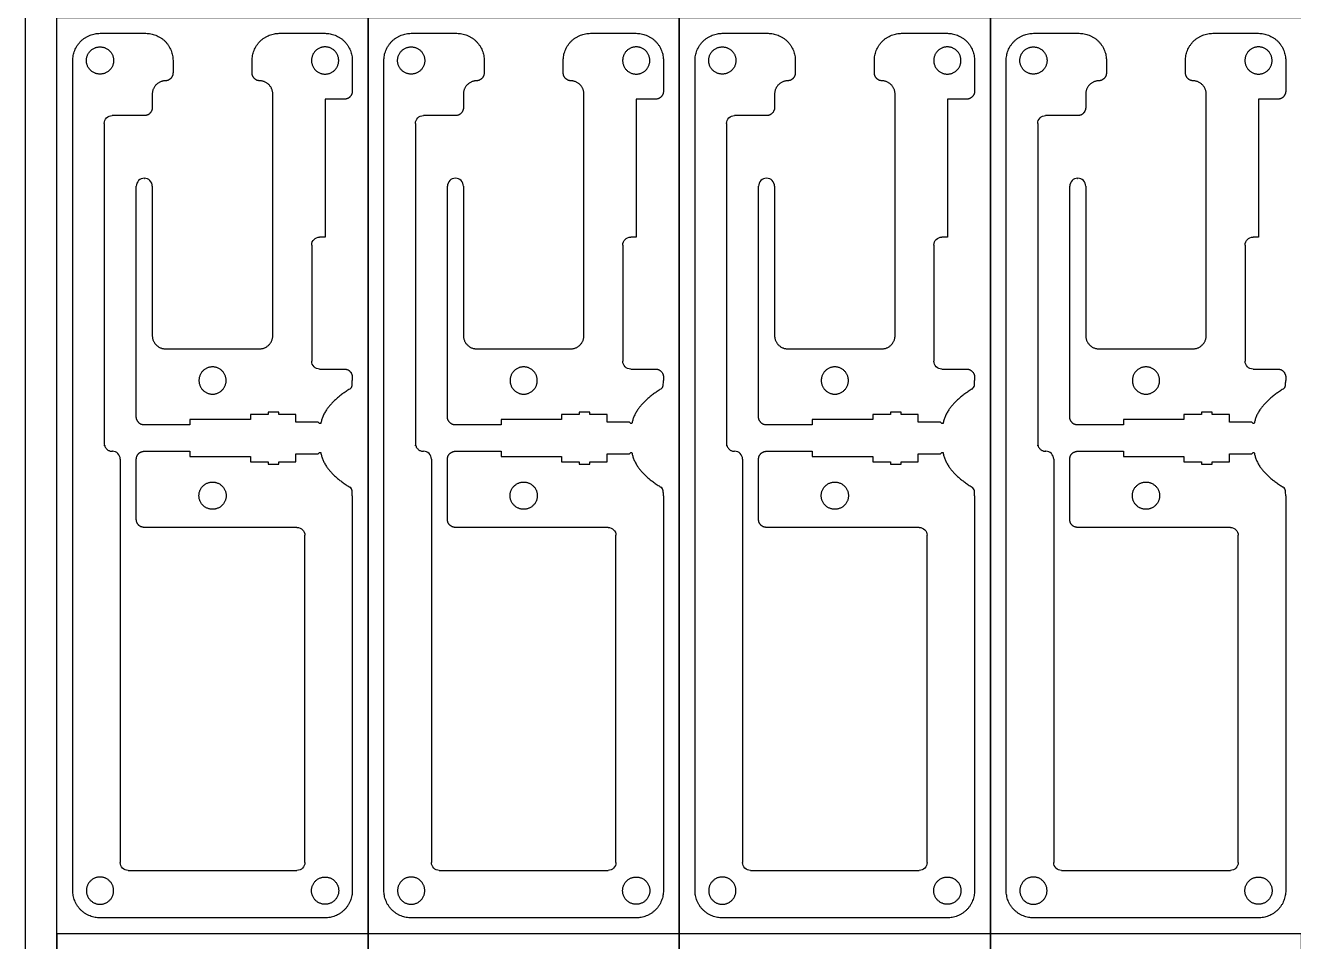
# Model space of a CAD drawing. Header units: millimetres. Extents: x 239 to 3341, y -97 to 676.
# Drawn here: x 2121.4 to 2361.9, y 81.3 to 255 of the extents above; entities that cross this region are included whole.
import ezdxf

# ---------------------------------------------------------------- set-up
doc = ezdxf.new("R2010")
doc.units = ezdxf.units.MM
doc.layers.add('Default', color=7, linetype='Continuous')
doc.layers.add('ESP', color=7, linetype='Continuous')

msp = doc.modelspace()

# ---------------------------------------------------------------- linework, layer by layer
at = {"layer": 'Default', "color": 5}
for p, q in [((2143.9, 225.98), (2143.93, 225.98)), ((2202.9, 225.98), (2202.93, 225.98)), ((2261.9, 225.98), (2261.93, 225.98)), ((2320.9, 225.98), (2320.93, 225.98))]:
    msp.add_line(p, q, dxfattribs=at)
at = {"layer": 'Default', "color": 1}
for points in [[(2135.52, 250.89), (2132.94, 250.89), (2132.94, 248.31), (2132.94, 245.74), (2135.52, 245.74), (2138.1, 245.74), (2138.1, 248.31), (2138.1, 250.89), (2135.52, 250.89)], [(2178.2, 250.89), (2180.78, 250.89), (2180.78, 248.31), (2180.78, 245.74), (2178.2, 245.74), (2175.62, 245.74), (2175.62, 248.31), (2175.62, 250.89), (2178.2, 250.89)], [(2194.52, 250.89), (2191.94, 250.89), (2191.94, 248.31), (2191.94, 245.74), (2194.52, 245.74), (2197.1, 245.74), (2197.1, 248.31), (2197.1, 250.89), (2194.52, 250.89)], [(2237.2, 250.89), (2239.78, 250.89), (2239.78, 248.31), (2239.78, 245.74), (2237.2, 245.74), (2234.62, 245.74), (2234.62, 248.31), (2234.62, 250.89), (2237.2, 250.89)], [(2253.52, 250.89), (2250.94, 250.89), (2250.94, 248.31), (2250.94, 245.74), (2253.52, 245.74), (2256.1, 245.74), (2256.1, 248.31), (2256.1, 250.89), (2253.52, 250.89)], [(2296.2, 250.89), (2298.78, 250.89), (2298.78, 248.31), (2298.78, 245.74), (2296.2, 245.74), (2293.62, 245.74), (2293.62, 248.31), (2293.62, 250.89), (2296.2, 250.89)], [(2312.52, 250.89), (2309.94, 250.89), (2309.94, 248.31), (2309.94, 245.74), (2312.52, 245.74), (2315.1, 245.74), (2315.1, 248.31), (2315.1, 250.89), (2312.52, 250.89)], [(2355.2, 250.89), (2357.78, 250.89), (2357.78, 248.31), (2357.78, 245.74), (2355.2, 245.74), (2352.62, 245.74), (2352.62, 248.31), (2352.62, 250.89), (2355.2, 250.89)], [(2156.86, 190.25), (2159.44, 190.25), (2159.44, 187.67), (2159.44, 185.09), (2156.86, 185.09), (2154.28, 185.09), (2154.28, 187.67), (2154.28, 190.25), (2156.86, 190.25)], [(2215.86, 190.25), (2218.44, 190.25), (2218.44, 187.67), (2218.44, 185.09), (2215.86, 185.09), (2213.28, 185.09), (2213.28, 187.67), (2213.28, 190.25), (2215.86, 190.25)], [(2274.86, 190.25), (2277.44, 190.25), (2277.44, 187.67), (2277.44, 185.09), (2274.86, 185.09), (2272.28, 185.09), (2272.28, 187.67), (2272.28, 190.25), (2274.86, 190.25)], [(2333.86, 190.25), (2336.44, 190.25), (2336.44, 187.67), (2336.44, 185.09), (2333.86, 185.09), (2331.28, 185.09), (2331.28, 187.67), (2331.28, 190.25), (2333.86, 190.25)], [(2156.86, 163.27), (2159.44, 163.27), (2159.44, 165.85), (2159.44, 168.43), (2156.86, 168.43), (2154.28, 168.43), (2154.28, 165.85), (2154.28, 163.27), (2156.86, 163.27)], [(2215.86, 163.27), (2218.44, 163.27), (2218.44, 165.85), (2218.44, 168.43), (2215.86, 168.43), (2213.28, 168.43), (2213.28, 165.85), (2213.28, 163.27), (2215.86, 163.27)], [(2274.86, 163.27), (2277.44, 163.27), (2277.44, 165.85), (2277.44, 168.43), (2274.86, 168.43), (2272.28, 168.43), (2272.28, 165.85), (2272.28, 163.27), (2274.86, 163.27)], [(2333.86, 163.27), (2336.44, 163.27), (2336.44, 165.85), (2336.44, 168.43), (2333.86, 168.43), (2331.28, 168.43), (2331.28, 165.85), (2331.28, 163.27), (2333.86, 163.27)], [(2135.52, 88.42), (2132.94, 88.42), (2132.94, 91), (2132.94, 93.58), (2135.52, 93.58), (2138.1, 93.58), (2138.1, 91), (2138.1, 88.42), (2135.52, 88.42)], [(2178.2, 88.42), (2180.78, 88.42), (2180.78, 91), (2180.78, 93.58), (2178.2, 93.58), (2175.62, 93.58), (2175.62, 91), (2175.62, 88.42), (2178.2, 88.42)], [(2194.52, 88.42), (2191.94, 88.42), (2191.94, 91), (2191.94, 93.58), (2194.52, 93.58), (2197.1, 93.58), (2197.1, 91), (2197.1, 88.42), (2194.52, 88.42)], [(2237.2, 88.42), (2239.78, 88.42), (2239.78, 91), (2239.78, 93.58), (2237.2, 93.58), (2234.62, 93.58), (2234.62, 91), (2234.62, 88.42), (2237.2, 88.42)], [(2253.52, 88.42), (2250.94, 88.42), (2250.94, 91), (2250.94, 93.58), (2253.52, 93.58), (2256.1, 93.58), (2256.1, 91), (2256.1, 88.42), (2253.52, 88.42)], [(2296.2, 88.42), (2298.78, 88.42), (2298.78, 91), (2298.78, 93.58), (2296.2, 93.58), (2293.62, 93.58), (2293.62, 91), (2293.62, 88.42), (2296.2, 88.42)], [(2312.52, 88.42), (2309.94, 88.42), (2309.94, 91), (2309.94, 93.58), (2312.52, 93.58), (2315.1, 93.58), (2315.1, 91), (2315.1, 88.42), (2312.52, 88.42)], [(2355.2, 88.42), (2357.78, 88.42), (2357.78, 91), (2357.78, 93.58), (2355.2, 93.58), (2352.62, 93.58), (2352.62, 91), (2352.62, 88.42), (2355.2, 88.42)]]:
    msp.add_rational_spline(points, [1, 0.707106781187, 1, 0.707106781187, 1, 0.707106781187, 1, 0.707106781187, 1], degree=2, knots=[0, 0, 0, 4.052164, 4.052164, 8.104327, 8.104327, 12.156491, 12.156491, 16.208655, 16.208655, 16.208655], dxfattribs=at)
at = {"layer": 'ESP', "color": 5}
for p, q in [((2135.52, 253.47), (2144.2, 253.47)), ((2169.52, 253.47), (2178.2, 253.47)), ((2194.52, 253.47), (2203.2, 253.47)), ((2228.52, 253.47), (2237.2, 253.47)), ((2253.52, 253.47), (2262.2, 253.47)), ((2287.52, 253.47), (2296.2, 253.47)), ((2312.52, 253.47), (2321.2, 253.47)), ((2346.52, 253.47), (2355.2, 253.47)), ((2149.36, 248.31), (2149.36, 245.97)), ((2164.36, 245.97), (2164.36, 248.31)), ((2183.36, 248.31), (2183.36, 242.49)), ((2208.36, 248.31), (2208.36, 245.97)), ((2223.36, 245.97), (2223.36, 248.31)), ((2242.36, 248.31), (2242.36, 242.49)), ((2267.36, 248.31), (2267.36, 245.97)), ((2282.36, 245.97), (2282.36, 248.31)), ((2301.36, 248.31), (2301.36, 242.49)), ((2326.36, 248.31), (2326.36, 245.97)), ((2341.36, 245.97), (2341.36, 248.31)), ((2360.36, 248.31), (2360.36, 242.49)), ((2168.29, 196.21), (2168.29, 241.93)), ((2227.29, 196.21), (2227.29, 241.93)), ((2286.29, 196.21), (2286.29, 241.93)), ((2345.29, 196.21), (2345.29, 241.93)), ((2147.97, 193.67), (2165.75, 193.67)), ((2206.97, 193.67), (2224.75, 193.67)), ((2265.97, 193.67), (2283.75, 193.67)), ((2324.97, 193.67), (2342.75, 193.67)), ((2183.36, 188.34), (2183.36, 187.67)), ((2242.36, 188.34), (2242.36, 187.67)), ((2301.36, 188.34), (2301.36, 187.67)), ((2360.36, 188.34), (2360.36, 187.67)), ((2142.4, 161.34), (2142.4, 172.76)), ((2201.4, 161.34), (2201.4, 172.76)), ((2260.4, 161.34), (2260.4, 172.76)), ((2319.4, 161.34), (2319.4, 172.76)), ((2178.2, 85.84), (2135.52, 85.84)), ((2237.2, 85.84), (2194.52, 85.84)), ((2296.2, 85.84), (2253.52, 85.84)), ((2355.2, 85.84), (2312.52, 85.84))]:
    msp.add_line(p, q, dxfattribs=at)
at = {"layer": 'ESP'}
for points in [[(2121.36, 512.8), (3340.56, 512.8), (3340.56, -96.8), (2121.36, -96.8)], [(2121.36, -96.8), (2121.36, 512.8), (2426.16, 512.8), (2426.16, -96.8)], [(2127.36, -90.8), (2127.36, 506.8), (2420.16, 506.8), (2420.16, -90.8)], [(2186.36, 256.47), (2186.36, 82.84), (2127.36, 82.84), (2127.36, 256.47)], [(2245.36, 256.47), (2245.36, 82.84), (2186.36, 82.84), (2186.36, 256.47)], [(2304.36, 256.47), (2304.36, 82.84), (2245.36, 82.84), (2245.36, 256.47)], [(2363.36, 256.47), (2363.36, 82.84), (2304.36, 82.84), (2304.36, 256.47)], [(2186.36, -90.8), (2186.36, 82.84), (2127.36, 82.84), (2127.36, -90.8)], [(2245.36, -90.8), (2245.36, 82.84), (2186.36, 82.84), (2186.36, -90.8)], [(2304.36, -90.8), (2304.36, 82.84), (2245.36, 82.84), (2245.36, -90.8)], [(2363.36, -90.8), (2363.36, 82.84), (2304.36, 82.84), (2304.36, -90.8)]]:
    msp.add_lwpolyline(points, close=True, dxfattribs=at)
at = {"layer": 'ESP', "color": 5}
for points in [[(2130.36, 91), (2130.36, 248.31)], [(2189.36, 91), (2189.36, 248.31)], [(2248.36, 91), (2248.36, 248.31)], [(2307.36, 91), (2307.36, 248.31)], [(2181.86, 240.99), (2178.2, 240.99), (2178.2, 214.84), (2177.16, 214.84)], [(2240.86, 240.99), (2237.2, 240.99), (2237.2, 214.84), (2236.16, 214.84)], [(2299.86, 240.99), (2296.2, 240.99), (2296.2, 214.84), (2295.16, 214.84)], [(2358.86, 240.99), (2355.2, 240.99), (2355.2, 214.84), (2354.16, 214.84)], [(2143.93, 237.88), (2137.83, 237.88)], [(2202.93, 237.88), (2196.83, 237.88)], [(2261.93, 237.88), (2255.83, 237.88)], [(2320.93, 237.88), (2314.83, 237.88)], [(2175.66, 213.34), (2175.66, 191.34)], [(2234.66, 213.34), (2234.66, 191.34)], [(2293.66, 213.34), (2293.66, 191.34)], [(2352.66, 213.34), (2352.66, 191.34)], [(2177.16, 189.84), (2181.86, 189.84)], [(2236.16, 189.84), (2240.86, 189.84)], [(2295.16, 189.84), (2299.86, 189.84)], [(2354.16, 189.84), (2358.86, 189.84)], [(2177.39, 179.5), (2177.17, 179.5), (2176.91, 179.75), (2172.67, 179.75), (2172.67, 181.25), (2169.43, 181.25), (2169.43, 181.66), (2167.4, 181.66), (2167.4, 181.25), (2164.06, 181.25), (2164.06, 180.26), (2152.57, 180.26), (2152.57, 179.26), (2143.9, 179.26)], [(2236.39, 179.5), (2236.17, 179.5), (2235.91, 179.75), (2231.67, 179.75), (2231.67, 181.25), (2228.43, 181.25), (2228.43, 181.66), (2226.4, 181.66), (2226.4, 181.25), (2223.06, 181.25), (2223.06, 180.26), (2211.57, 180.26), (2211.57, 179.26), (2202.9, 179.26)], [(2295.39, 179.5), (2295.17, 179.5), (2294.91, 179.75), (2290.67, 179.75), (2290.67, 181.25), (2287.43, 181.25), (2287.43, 181.66), (2285.4, 181.66), (2285.4, 181.25), (2282.06, 181.25), (2282.06, 180.26), (2270.57, 180.26), (2270.57, 179.26), (2261.9, 179.26)], [(2354.39, 179.5), (2354.17, 179.5), (2353.91, 179.75), (2349.67, 179.75), (2349.67, 181.25), (2346.43, 181.25), (2346.43, 181.66), (2344.4, 181.66), (2344.4, 181.25), (2341.06, 181.25), (2341.06, 180.26), (2329.57, 180.26), (2329.57, 179.26), (2320.9, 179.26)], [(2143.9, 174.26), (2152.57, 174.26), (2152.57, 173.26), (2164.06, 173.26), (2164.06, 172.26), (2167.4, 172.26), (2167.4, 171.85), (2169.43, 171.85), (2169.43, 172.26), (2172.67, 172.26), (2172.67, 173.76), (2176.91, 173.76), (2177.17, 174.01), (2177.39, 174.01)], [(2202.9, 174.26), (2211.57, 174.26), (2211.57, 173.26), (2223.06, 173.26), (2223.06, 172.26), (2226.4, 172.26), (2226.4, 171.85), (2228.43, 171.85), (2228.43, 172.26), (2231.67, 172.26), (2231.67, 173.76), (2235.91, 173.76), (2236.17, 174.01), (2236.39, 174.01)], [(2261.9, 174.26), (2270.57, 174.26), (2270.57, 173.26), (2282.06, 173.26), (2282.06, 172.26), (2285.4, 172.26), (2285.4, 171.85), (2287.43, 171.85), (2287.43, 172.26), (2290.67, 172.26), (2290.67, 173.76), (2294.91, 173.76), (2295.17, 174.01), (2295.39, 174.01)], [(2320.9, 174.26), (2329.57, 174.26), (2329.57, 173.26), (2341.06, 173.26), (2341.06, 172.26), (2344.4, 172.26), (2344.4, 171.85), (2346.43, 171.85), (2346.43, 172.26), (2349.67, 172.26), (2349.67, 173.76), (2353.91, 173.76), (2354.17, 174.01), (2354.39, 174.01)], [(2139.36, 172.76), (2139.36, 96.34)], [(2198.36, 172.76), (2198.36, 96.34)], [(2257.36, 172.76), (2257.36, 96.34)], [(2316.36, 172.76), (2316.36, 96.34)], [(2183.36, 165.84), (2183.36, 91)], [(2242.36, 165.84), (2242.36, 91)], [(2301.36, 165.84), (2301.36, 91)], [(2360.36, 165.84), (2360.36, 91)], [(2172.86, 159.84), (2143.9, 159.84)], [(2231.86, 159.84), (2202.9, 159.84)], [(2290.86, 159.84), (2261.9, 159.84)], [(2349.86, 159.84), (2320.9, 159.84)], [(2174.36, 96.34), (2174.36, 158.34)], [(2233.36, 96.34), (2233.36, 158.34)], [(2292.36, 96.34), (2292.36, 158.34)], [(2351.36, 96.34), (2351.36, 158.34)], [(2140.86, 94.84), (2172.86, 94.84)], [(2199.86, 94.84), (2231.86, 94.84)], [(2258.86, 94.84), (2290.86, 94.84)], [(2317.86, 94.84), (2349.86, 94.84)]]:
    msp.add_lwpolyline(points, dxfattribs=at)
for points in [[(2137.86, 174.26), (2137.83, 174.26)], [(2196.86, 174.26), (2196.83, 174.26)], [(2255.86, 174.26), (2255.83, 174.26)], [(2314.86, 174.26), (2314.83, 174.26)]]:
    msp.add_lwpolyline(points, close=True, dxfattribs=at)
at = {"layer": 'ESP', "color": 5, "extrusion": (0, 0, -1)}
for centre, start, end in [((-2137.83, 236.38), 0, 90), ((-2196.83, 236.38), 0, 90), ((-2255.83, 236.38), 0, 90), ((-2314.83, 236.38), 0, 90), ((-2177.16, 213.34), 360, 90), ((-2236.16, 213.34), 360, 90), ((-2295.16, 213.34), 360, 90), ((-2354.16, 213.34), 360, 90), ((-2177.16, 191.34), 270, 0), ((-2236.16, 191.34), 270, 0), ((-2295.16, 191.34), 270, 0), ((-2354.16, 191.34), 270, 0), ((-2172.86, 158.34), 90, 180), ((-2231.86, 158.34), 90, 180), ((-2290.86, 158.34), 90, 180), ((-2349.86, 158.34), 90, 180), ((-2140.86, 96.34), 270, 0), ((-2172.86, 96.34), 180, 270), ((-2199.86, 96.34), 270, 0), ((-2231.86, 96.34), 180, 270), ((-2258.86, 96.34), 270, 0), ((-2290.86, 96.34), 180, 270), ((-2317.86, 96.34), 270, 0), ((-2349.86, 96.34), 180, 270)]:
    msp.add_arc(centre, 1.5, start, end, dxfattribs=at)
at = {"layer": 'ESP', "color": 5}
for centre, radius, start, end in [((2143.92, 224.48), 1.52, 0, 180), ((2202.92, 224.48), 1.52, 0, 180), ((2261.92, 224.48), 1.52, 0, 180), ((2320.92, 224.48), 1.52, 0, 180), ((2172.91, 187.67), 10.45, 354.9521, 0), ((2231.91, 187.67), 10.45, 354.9521, 0), ((2290.91, 187.67), 10.45, 354.9521, 0), ((2349.91, 187.67), 10.45, 354.9521, 0), ((2182.41, 186.84), 0.914, 301.4535, 354.9521), ((2241.41, 186.84), 0.914, 301.4535, 354.9521), ((2300.41, 186.84), 0.914, 301.4535, 354.9521), ((2359.41, 186.84), 0.914, 301.4535, 354.9521), ((2137.86, 172.76), 1.5, 0, 90), ((2196.86, 172.76), 1.5, 0, 90), ((2255.86, 172.76), 1.5, 0, 90), ((2314.86, 172.76), 1.5, 0, 90), ((2182.41, 166.68), 0.914, 5.047, 58.5465), ((2172.91, 165.84), 10.45, 0, 5.047), ((2241.41, 166.68), 0.914, 5.047, 58.5465), ((2231.91, 165.84), 10.45, 0, 5.047), ((2300.41, 166.68), 0.914, 5.047, 58.5465), ((2290.91, 165.84), 10.45, 0, 5.047), ((2359.41, 166.68), 0.914, 5.047, 58.5465), ((2349.91, 165.84), 10.45, 0, 5.047)]:
    msp.add_arc(centre, radius, start, end, dxfattribs=at)
for points, weights in [([(2130.36, 248.31), (2130.36, 253.47), (2135.52, 253.47)], [1, 0.707106781187, 1]), ([(2144.2, 253.47), (2149.36, 253.47), (2149.36, 248.31)], [1, 0.707106781186, 1]), ([(2164.36, 248.31), (2164.36, 253.47), (2169.52, 253.47)], [1.00000237525, 0.707108460739, 1.00000237525]), ([(2178.2, 253.47), (2183.36, 253.47), (2183.36, 248.31)], [1.00000237525, 0.707108460738, 1.00000237525]), ([(2189.36, 248.31), (2189.36, 253.47), (2194.52, 253.47)], [1, 0.707106781187, 1]), ([(2203.2, 253.47), (2208.36, 253.47), (2208.36, 248.31)], [1, 0.707106781186, 1]), ([(2223.36, 248.31), (2223.36, 253.47), (2228.52, 253.47)], [1.00000237525, 0.707108460739, 1.00000237525]), ([(2237.2, 253.47), (2242.36, 253.47), (2242.36, 248.31)], [1.00000237525, 0.707108460738, 1.00000237525]), ([(2248.36, 248.31), (2248.36, 253.47), (2253.52, 253.47)], [1, 0.707106781187, 1]), ([(2262.2, 253.47), (2267.36, 253.47), (2267.36, 248.31)], [1, 0.707106781186, 1]), ([(2282.36, 248.31), (2282.36, 253.47), (2287.52, 253.47)], [1.00000237525, 0.707108460739, 1.00000237525]), ([(2296.2, 253.47), (2301.36, 253.47), (2301.36, 248.31)], [1.00000237525, 0.707108460738, 1.00000237525]), ([(2307.36, 248.31), (2307.36, 253.47), (2312.52, 253.47)], [1, 0.707106781187, 1]), ([(2321.2, 253.47), (2326.36, 253.47), (2326.36, 248.31)], [1, 0.707106781186, 1]), ([(2341.36, 248.31), (2341.36, 253.47), (2346.52, 253.47)], [1.00000237525, 0.707108460739, 1.00000237525]), ([(2355.2, 253.47), (2360.36, 253.47), (2360.36, 248.31)], [1.00000237525, 0.707108460738, 1.00000237525]), ([(2149.36, 245.97), (2149.36, 244.51), (2147.9, 244.47)], [1, 0.716668585461, 1]), ([(2165.82, 244.47), (2164.36, 244.51), (2164.36, 245.97)], [1.00000237525, 0.716670287724, 1.00000237525]), ([(2208.36, 245.97), (2208.36, 244.51), (2206.9, 244.47)], [1, 0.716668585461, 1]), ([(2224.82, 244.47), (2223.36, 244.51), (2223.36, 245.97)], [1.00000237525, 0.716670287724, 1.00000237525]), ([(2267.36, 245.97), (2267.36, 244.51), (2265.9, 244.47)], [1, 0.716668585461, 1]), ([(2283.82, 244.47), (2282.36, 244.51), (2282.36, 245.97)], [1.00000237525, 0.716670287724, 1.00000237525]), ([(2326.36, 245.97), (2326.36, 244.51), (2324.9, 244.47)], [1, 0.716668585461, 1]), ([(2342.82, 244.47), (2341.36, 244.51), (2341.36, 245.97)], [1.00000237525, 0.716670287724, 1.00000237525]), ([(2147.9, 244.47), (2145.43, 244.41), (2145.43, 241.93)], [1, 0.716668585461, 1]), ([(2168.29, 241.93), (2168.29, 244.41), (2165.82, 244.47)], [1.00000237525, 0.716670287724, 1.00000237525]), ([(2206.9, 244.47), (2204.43, 244.41), (2204.43, 241.93)], [1, 0.716668585461, 1]), ([(2227.29, 241.93), (2227.29, 244.41), (2224.82, 244.47)], [1.00000237525, 0.716670287724, 1.00000237525]), ([(2265.9, 244.47), (2263.43, 244.41), (2263.43, 241.93)], [1, 0.716668585461, 1]), ([(2286.29, 241.93), (2286.29, 244.41), (2283.82, 244.47)], [1.00000237525, 0.716670287724, 1.00000237525]), ([(2324.9, 244.47), (2322.43, 244.41), (2322.43, 241.93)], [1, 0.716668585461, 1]), ([(2345.29, 241.93), (2345.29, 244.41), (2342.82, 244.47)], [1.00000237525, 0.716670287724, 1.00000237525]), ([(2183.36, 242.49), (2183.36, 240.99), (2181.86, 240.99)], [1.00000237525, 0.707108460738, 1.00000237525]), ([(2242.36, 242.49), (2242.36, 240.99), (2240.86, 240.99)], [1.00000237525, 0.707108460738, 1.00000237525]), ([(2301.36, 242.49), (2301.36, 240.99), (2299.86, 240.99)], [1.00000237525, 0.707108460738, 1.00000237525]), ([(2360.36, 242.49), (2360.36, 240.99), (2358.86, 240.99)], [1.00000237525, 0.707108460738, 1.00000237525]), ([(2145.43, 239.38), (2145.43, 237.88), (2143.93, 237.88)], [1, 0.707106781187, 1]), ([(2204.43, 239.38), (2204.43, 237.88), (2202.93, 237.88)], [1, 0.707106781187, 1]), ([(2263.43, 239.38), (2263.43, 237.88), (2261.93, 237.88)], [1, 0.707106781187, 1]), ([(2322.43, 239.38), (2322.43, 237.88), (2320.93, 237.88)], [1, 0.707106781187, 1]), ([(2145.43, 196.21), (2145.43, 193.67), (2147.97, 193.67)], [1.00000237525, 0.707108460738, 1.00000237525]), ([(2165.75, 193.67), (2168.29, 193.67), (2168.29, 196.21)], [1.00000237525, 0.707108460738, 1.00000237525]), ([(2204.43, 196.21), (2204.43, 193.67), (2206.97, 193.67)], [1.00000237525, 0.707108460738, 1.00000237525]), ([(2224.75, 193.67), (2227.29, 193.67), (2227.29, 196.21)], [1.00000237525, 0.707108460738, 1.00000237525]), ([(2263.43, 196.21), (2263.43, 193.67), (2265.97, 193.67)], [1.00000237525, 0.707108460738, 1.00000237525]), ([(2283.75, 193.67), (2286.29, 193.67), (2286.29, 196.21)], [1.00000237525, 0.707108460738, 1.00000237525]), ([(2322.43, 196.21), (2322.43, 193.67), (2324.97, 193.67)], [1.00000237525, 0.707108460738, 1.00000237525]), ([(2342.75, 193.67), (2345.29, 193.67), (2345.29, 196.21)], [1.00000237525, 0.707108460738, 1.00000237525]), ([(2181.86, 189.84), (2183.36, 189.84), (2183.36, 188.34)], [1, 0.707106781187, 1]), ([(2240.86, 189.84), (2242.36, 189.84), (2242.36, 188.34)], [1, 0.707106781187, 1]), ([(2299.86, 189.84), (2301.36, 189.84), (2301.36, 188.34)], [1, 0.707106781187, 1]), ([(2358.86, 189.84), (2360.36, 189.84), (2360.36, 188.34)], [1, 0.707106781187, 1]), ([(2182.89, 186.06), (2177.96, 183.04), (2177.39, 179.5)], [1.00000237525, 0.979066609271, 1.00000237525]), ([(2241.89, 186.06), (2236.96, 183.04), (2236.39, 179.5)], [1.00000237525, 0.979066609271, 1.00000237525]), ([(2300.89, 186.06), (2295.96, 183.04), (2295.39, 179.5)], [1.00000237525, 0.979066609271, 1.00000237525]), ([(2359.89, 186.06), (2354.96, 183.04), (2354.39, 179.5)], [1.00000237525, 0.979066609271, 1.00000237525]), ([(2143.9, 179.26), (2142.4, 179.26), (2142.4, 180.76)], [1.00000237525, 0.707108460738, 1.00000237525]), ([(2202.9, 179.26), (2201.4, 179.26), (2201.4, 180.76)], [1.00000237525, 0.707108460738, 1.00000237525]), ([(2261.9, 179.26), (2260.4, 179.26), (2260.4, 180.76)], [1.00000237525, 0.707108460738, 1.00000237525]), ([(2320.9, 179.26), (2319.4, 179.26), (2319.4, 180.76)], [1.00000237525, 0.707108460738, 1.00000237525]), ([(2142.4, 172.76), (2142.4, 174.26), (2143.9, 174.26)], [1, 0.707106781186, 1]), ([(2177.39, 174.01), (2177.96, 170.48), (2182.89, 167.46)], [1, 0.979064273689, 1]), ([(2201.4, 172.76), (2201.4, 174.26), (2202.9, 174.26)], [1, 0.707106781186, 1]), ([(2236.39, 174.01), (2236.96, 170.48), (2241.89, 167.46)], [1, 0.979064273689, 1]), ([(2260.4, 172.76), (2260.4, 174.26), (2261.9, 174.26)], [1, 0.707106781186, 1]), ([(2295.39, 174.01), (2295.96, 170.48), (2300.89, 167.46)], [1, 0.979064273689, 1]), ([(2319.4, 172.76), (2319.4, 174.26), (2320.9, 174.26)], [1, 0.707106781186, 1]), ([(2354.39, 174.01), (2354.96, 170.48), (2359.89, 167.46)], [1, 0.979064273689, 1]), ([(2143.9, 159.84), (2142.4, 159.84), (2142.4, 161.34)], [1, 0.707106781186, 1]), ([(2202.9, 159.84), (2201.4, 159.84), (2201.4, 161.34)], [1, 0.707106781186, 1]), ([(2261.9, 159.84), (2260.4, 159.84), (2260.4, 161.34)], [1, 0.707106781186, 1]), ([(2320.9, 159.84), (2319.4, 159.84), (2319.4, 161.34)], [1, 0.707106781186, 1]), ([(2135.52, 85.84), (2130.36, 85.84), (2130.36, 91)], [1, 0.707106781187, 1]), ([(2183.36, 91), (2183.36, 85.84), (2178.2, 85.84)], [1, 0.707106781187, 1]), ([(2194.52, 85.84), (2189.36, 85.84), (2189.36, 91)], [1, 0.707106781187, 1]), ([(2242.36, 91), (2242.36, 85.84), (2237.2, 85.84)], [1, 0.707106781187, 1]), ([(2253.52, 85.84), (2248.36, 85.84), (2248.36, 91)], [1, 0.707106781187, 1]), ([(2301.36, 91), (2301.36, 85.84), (2296.2, 85.84)], [1, 0.707106781187, 1]), ([(2312.52, 85.84), (2307.36, 85.84), (2307.36, 91)], [1, 0.707106781187, 1]), ([(2360.36, 91), (2360.36, 85.84), (2355.2, 85.84)], [1, 0.707106781187, 1])]:
    msp.add_rational_spline(points, weights, degree=2, dxfattribs=at)
for points in [[(2145.43, 241.93), (2145.43, 240.56), (2145.43, 239.38)], [(2204.43, 241.93), (2204.43, 240.56), (2204.43, 239.38)], [(2263.43, 241.93), (2263.43, 240.56), (2263.43, 239.38)], [(2322.43, 241.93), (2322.43, 240.56), (2322.43, 239.38)], [(2145.43, 224.48), (2145.43, 212.2), (2145.43, 196.21)], [(2204.43, 224.48), (2204.43, 212.2), (2204.43, 196.21)], [(2263.43, 224.48), (2263.43, 212.2), (2263.43, 196.21)], [(2322.43, 224.48), (2322.43, 212.2), (2322.43, 196.21)]]:
    msp.add_open_spline(points, degree=2, dxfattribs=at)
for points in [[(2136.33, 236.38), (2136.33, 206.07), (2136.33, 175.76), (2136.33, 175.14), (2136.77, 174.7), (2137.21, 174.26), (2137.83, 174.26)], [(2195.33, 236.38), (2195.33, 206.07), (2195.33, 175.76), (2195.33, 175.14), (2195.77, 174.7), (2196.21, 174.26), (2196.83, 174.26)], [(2254.33, 236.38), (2254.33, 206.07), (2254.33, 175.76), (2254.33, 175.14), (2254.77, 174.7), (2255.21, 174.26), (2255.83, 174.26)], [(2313.33, 236.38), (2313.33, 206.07), (2313.33, 175.76), (2313.33, 175.14), (2313.77, 174.7), (2314.21, 174.26), (2314.83, 174.26)]]:
    msp.add_rational_spline(points, [1, 1, 1, 0.923879532511, 1, 0.923879532511, 1], degree=2, knots=[0, 0, 0, 1, 1, 1.785398, 1.785398, 2.570796, 2.570796, 2.570796], dxfattribs=at)
for points in [[(2142.4, 180.76), (2142.4, 184.22), (2142.4, 187.67), (2142.4, 207.93), (2142.4, 224.48)], [(2201.4, 180.76), (2201.4, 184.22), (2201.4, 187.67), (2201.4, 207.93), (2201.4, 224.48)], [(2260.4, 180.76), (2260.4, 184.22), (2260.4, 187.67), (2260.4, 207.93), (2260.4, 224.48)], [(2319.4, 180.76), (2319.4, 184.22), (2319.4, 187.67), (2319.4, 207.93), (2319.4, 224.48)]]:
    msp.add_open_spline(points, degree=2, knots=[306.178859, 306.178859, 306.178859, 313.096285, 313.096285, 353.601285, 353.601285, 353.601285], dxfattribs=at)

doc.saveas('drawing.dxf')
